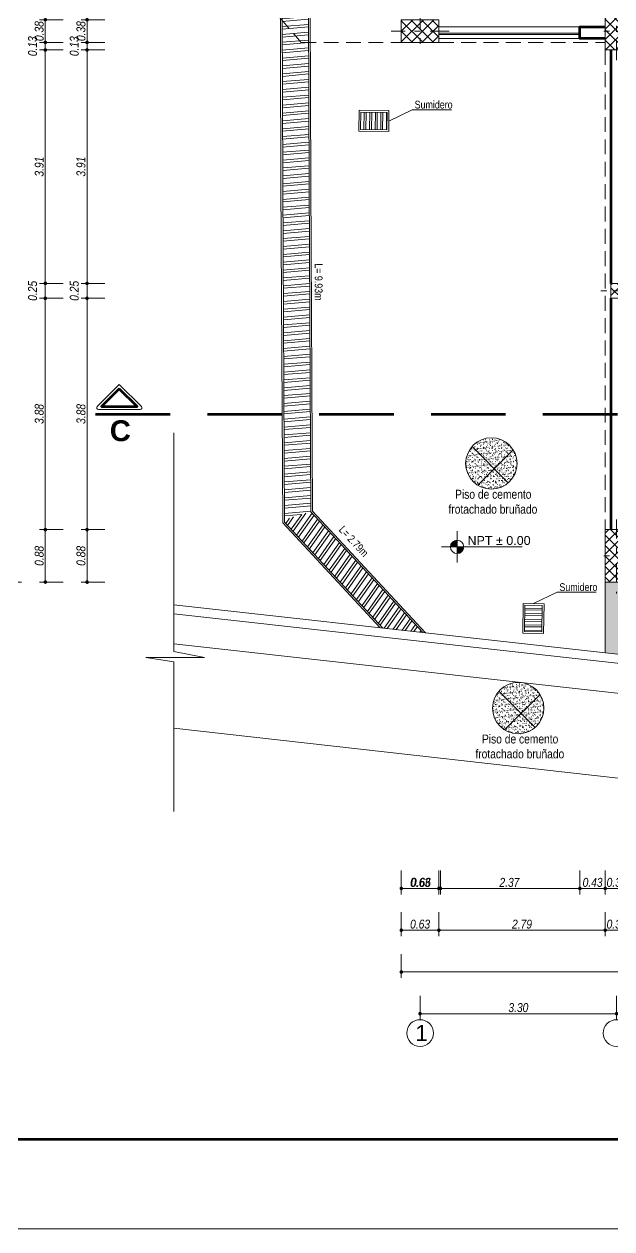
# Model space of a CAD drawing. Header units: inches. Extents: x 140 to 978, y -82 to 38.
# Drawn here: x 606.25 to 616.11, y -22.35 to -2.14 of the extents above; entities that cross this region are included whole.
import ezdxf

# ---------------------------------------------------------------- set-up
doc = ezdxf.new("R2010")
doc.units = ezdxf.units.IN
doc.header["$MEASUREMENT"] = 0
for name, pattern in [('DASHDOT2', [12.7, 6.35, -3.175, 0, -3.175]), ('DASHED', [0.75, 0.5, -0.25]), ('DASHED2', [0.375, 0.25, -0.125])]:
    doc.linetypes.add(name, pattern=pattern)
doc.layers.get('0').update_dxf_attribs({"lineweight": 0})
for name, color, linetype, lineweight in [('UNSAAC CUBIERTAS', 22, 'Continuous', 0), ('UNSAAC- ROTULO', 7, 'Continuous', 60), ('UNSAAC-AREA VERDE', 94, 'Continuous', 0), ('UNSAAC-COLUMNA', 24, 'Continuous', 0), ('UNSAAC-CORTE ESTRUCTURA', 7, 'Continuous', 70), ('UNSAAC-COTA', 48, 'Continuous', 0), ('UNSAAC-EJE COLUMNA', 22, 'DASHDOT2', 0), ('UNSAAC-FACHADA(2DO PLANO)', 7, 'Continuous', 30), ('UNSAAC-LINEA DE CORTE', 7, 'Continuous', 70), ('UNSAAC-LLAMADOS', 88, 'Continuous', 0), ('UNSAAC-MURETE', 146, 'Continuous', 20), ('UNSAAC-MUROS', 7, 'Continuous', 70), ('UNSAAC-PISOS', 253, 'Continuous', 0), ('UNSAAC-PROYECCIONES', 38, 'DASHED2', 0), ('UNSAAC-TEXTOS', 250, 'Continuous', 0), ('UNSAAC-TEXTURAS', 250, 'Continuous', 0), ('UNSAAC-VANOS', 24, 'Continuous', 0)]:
    doc.layers.add(name, color=color, linetype=linetype, lineweight=lineweight)
doc.styles.add('5mm', font='GOTHIC.TTF', dxfattribs={"height": 5})
doc.styles.add('narrow', font='')
doc.styles.get("Standard").update_dxf_attribs({"font": 'arial.ttf'})
doc.styles.get('narrow').set_extended_font_data('Arial Narrow', italic=True)
doc.dimstyles.new('1EN75', dxfattribs={"dimtxt": 0.15, "dimasz": 0.06, "dimexe": 0.1, "dimexo": 0.15, "dimgap": 0.025, "dimtad": 1, "dimzin": 1, "dimdsep": 46, "dimtxsty": 'narrow', "dimblk": 'DOT', "dimcen": 0.1, "dimclrd": 256, "dimclre": 256, "dimclrt": 256, "dimaunit": 1, "dimadec": 3, "dimazin": 0, "dimtfac": 1, "dimtmove": 2, "dimatfit": 3, "dimldrblk": 'ARCHTICK', "dimfxl": 0.3, "dimfxlon": 1, "dimtolj": 1, "dimtzin": 0, "dimlwd": 0, "dimlwe": 0, "dimarcsym": 0})

# ---------------------------------------------------------------- blocks, each defined once
blk = doc.blocks.new('colum2')
at = {"layer": 'UNSAAC-TEXTURAS'}
h = blk.add_hatch(dxfattribs=at)
h.set_pattern_fill('ANSI37', color=256)
h.paths.add_polyline_path([(872.373, 198.546), (872.373, 198.421), (872.498, 198.421), (872.498, 198.546)])
h.paths.add_polyline_path([(872.498, 198.421), (872.623, 198.421), (872.623, 198.546), (872.498, 198.546)])
h.paths.add_polyline_path([(872.498, 198.296), (872.623, 198.296), (872.623, 198.421), (872.498, 198.421)])
h.paths.add_polyline_path([(872.498, 198.421), (872.373, 198.421), (872.373, 198.296), (872.498, 198.296)])
at = {"layer": 'UNSAAC-COLUMNA'}
blk.add_lwpolyline([(872.373, 198.546), (872.623, 198.546), (872.623, 198.296), (872.373, 198.296)], close=True, dxfattribs=at)
at = {"layer": 'UNSAAC-EJE COLUMNA', "ltscale": 0.03}
for p, q in [((872.498, 198.716), (872.498, 198.126)), ((872.793, 198.421), (872.203, 198.421))]:
    blk.add_line(p, q, dxfattribs=at)
blk = doc.blocks.new('c2')
at = {"layer": 'UNSAAC-TEXTURAS'}
h = blk.add_hatch(dxfattribs=at)
h.set_pattern_fill('ANSI37', color=256)
h.set_pattern_definition([(45, (-846.62834, -178.42103), (-0.088388348, 0.088388348), []), (135, (-846.62834, -178.42103), (-0.088388348, -0.088388348), [])])
h.paths.add_polyline_path([(0.315, 0.19), (0.315, 0.38), (0, 0.38), (0, 0.19)])
h.paths.add_polyline_path([(0.63, 0.19), (0.63, 0.38), (0.315, 0.38), (0.315, 0.19)])
h.paths.add_polyline_path([(0.315, 0.19), (0.315, 0), (0.63, 0), (0.63, 0.19)])
h.paths.add_polyline_path([(0.315, 0), (0.315, 0.19), (0, 0.19), (0, 0)])
at = {"layer": 'UNSAAC-COLUMNA'}
blk.add_lwpolyline([(0.63, 0.38), (0, 0.38), (0, 0), (0.63, 0)], close=True, dxfattribs=at)
at = {"layer": 'UNSAAC-EJE COLUMNA', "ltscale": 0.05}
for p, q in [((0.315, 0.55), (0.315, -0.17)), ((0.8, 0.19), (-0.17, 0.19))]:
    blk.add_line(p, q, dxfattribs=at)
blk = doc.blocks.new('cs1')
at = {"layer": 'UNSAAC-TEXTURAS'}
h = blk.add_hatch(dxfattribs=at)
h.set_pattern_fill('ANSI37', color=256)
h.paths.add_polyline_path([(850.008, 169.826), (850.198, 169.826), (850.198, 170.266), (850.008, 170.266)])
h.paths.add_polyline_path([(850.198, 169.826), (850.388, 169.826), (850.388, 170.266), (850.198, 170.266)])
h.paths.add_polyline_path([(850.388, 169.826), (850.198, 169.826), (850.198, 169.386), (850.388, 169.386)])
h.paths.add_polyline_path([(850.198, 169.826), (850.008, 169.826), (850.008, 169.386), (850.198, 169.386)])
at = {"layer": 'UNSAAC-COLUMNA'}
blk.add_lwpolyline([(850.388, 169.386), (850.388, 170.266), (850.008, 170.266), (850.008, 169.386)], close=True, dxfattribs=at)
at = {"layer": 'UNSAAC-EJE COLUMNA', "ltscale": 0.05}
for p, q in [((850.198, 170.436), (850.198, 169.196)), ((850.558, 169.826), (849.828, 169.826))]:
    blk.add_line(p, q, dxfattribs=at)
blk = doc.blocks.new('c')
at = {"layer": 'UNSAAC-TEXTURAS'}
h = blk.add_hatch(dxfattribs=at)
h.set_pattern_fill('ANSI37', color=256)
h.set_pattern_definition([(45, (-855.58834, -178.38853), (-0.088388348, 0.088388348), []), (135, (-855.58834, -178.38853), (-0.088388348, -0.088388348), [])])
h.paths.add_polyline_path([(0.19, 0.635), (0, 0.635), (0, 0.316), (0.19, 0.316)])
h.paths.add_polyline_path([(0.19, 0.316), (0.38, 0.316), (0.38, 0.635), (0.19, 0.635)])
h.paths.add_polyline_path([(0.19, 0), (0.38, 0), (0.38, 0.316), (0.19, 0.316)])
h.paths.add_polyline_path([(0.19, 0.316), (0, 0.316), (0, 0), (0.19, 0)])
at = {"layer": 'UNSAAC-COLUMNA'}
blk.add_lwpolyline([(0, 0), (0, 0.635), (0.38, 0.635), (0.38, 0)], dxfattribs=at)
blk.add_lwpolyline([(0, 0.635), (0.38, 0.635), (0.38, 0), (0, 0)], close=True, dxfattribs=at)
at = {"layer": 'UNSAAC-EJE COLUMNA', "ltscale": 0.05}
for p, q in [((0.19, -0.172), (0.19, 0.805)), ((0.55, 0.316), (-0.17, 0.316))]:
    blk.add_line(p, q, dxfattribs=at)
blk = doc.blocks.new('_Dot')
at = {"color": 0, "linetype": 'ByBlock', "lineweight": -2}
blk.add_line((-0.5, 0), (-1, 0), dxfattribs=at)
at = {"color": 0, "linetype": 'ByBlock', "const_width": 0.5}
blk.add_lwpolyline([(-0.25, 0, 1), (0.25, 0, 1)], format="xyb", close=True, dxfattribs=at)
blk = doc.blocks.new('*D672')
at = {"layer": 'Defpoints', "color": 0, "transparency": 16777216}
for p in [(615.995, -11.219), (616.375, -11.219), (616.375, -16.639)]:
    blk.add_point(p, dxfattribs=at)
at = {"layer": 'UNSAAC-COTA', "lineweight": 0, "transparency": 16777216}
for p, q in [((615.995, -16.339), (615.995, -16.739)), ((616.375, -16.339), (616.375, -16.739)), ((616.055, -16.639), (616.315, -16.639))]:
    blk.add_line(p, q, dxfattribs=at)
at = {"layer": 'UNSAAC-COTA', "lineweight": 0, "transparency": 16777216, "xscale": 0.06, "yscale": 0.06, "zscale": 0.06, "rotation": 180}
blk.add_blockref('_Dot', (615.995, -16.639), dxfattribs=at)
at = {"layer": 'UNSAAC-COTA', "lineweight": 0, "transparency": 16777216, "xscale": 0.06, "yscale": 0.06, "zscale": 0.06}
blk.add_blockref('_Dot', (616.375, -16.639), dxfattribs=at)
at = {"layer": 'UNSAAC-COTA', "transparency": 16777216, "insert": (616.185, -16.538), "char_height": 0.15, "attachment_point": 5, "style": 'narrow'}
blk.add_mtext('\\A1;0.38', dxfattribs=at)
blk = doc.blocks.new('_ArchTick')
at = {"layer": 'UNSAAC-FACHADA(2DO PLANO)', "color": 0, "const_width": 0.15}
blk.add_lwpolyline([(-0.5, -0.5), (0.5, 0.5)], dxfattribs=at)
blk = doc.blocks.new('*D677')
at = {"layer": 'Defpoints', "color": 0, "transparency": 16777216}
for p in [(615.57, -2.104), (615.995, -11.219), (615.57, -16.639)]:
    blk.add_point(p, dxfattribs=at)
at = {"layer": 'UNSAAC-COTA', "lineweight": 0, "transparency": 16777216}
for p, q in [((615.57, -16.339), (615.57, -16.739)), ((615.995, -16.339), (615.995, -16.739)), ((615.935, -16.639), (615.63, -16.639))]:
    blk.add_line(p, q, dxfattribs=at)
at = {"layer": 'UNSAAC-COTA', "lineweight": 0, "transparency": 16777216, "xscale": 0.06, "yscale": 0.06, "zscale": 0.06, "rotation": 180}
blk.add_blockref('_Dot', (615.57, -16.639), dxfattribs=at)
at = {"layer": 'UNSAAC-COTA', "lineweight": 0, "transparency": 16777216, "xscale": 0.06, "yscale": 0.06, "zscale": 0.06}
blk.add_blockref('_Dot', (615.995, -16.639), dxfattribs=at)
at = {"layer": 'UNSAAC-COTA', "transparency": 16777216, "insert": (615.783, -16.538), "char_height": 0.15, "attachment_point": 5, "style": 'narrow'}
blk.add_mtext('\\A1;0.43', dxfattribs=at)
blk = doc.blocks.new('*D678')
at = {"layer": 'Defpoints', "color": 0, "transparency": 16777216}
for p in [(613.205, -2.168), (615.57, -2.104), (613.205, -16.639)]:
    blk.add_point(p, dxfattribs=at)
at = {"layer": 'UNSAAC-COTA', "lineweight": 0, "transparency": 16777216}
for p, q in [((613.205, -16.339), (613.205, -16.739)), ((615.57, -16.339), (615.57, -16.739)), ((615.51, -16.639), (613.265, -16.639))]:
    blk.add_line(p, q, dxfattribs=at)
at = {"layer": 'UNSAAC-COTA', "lineweight": 0, "transparency": 16777216, "xscale": 0.06, "yscale": 0.06, "zscale": 0.06, "rotation": 180}
blk.add_blockref('_Dot', (613.205, -16.639), dxfattribs=at)
at = {"layer": 'UNSAAC-COTA', "lineweight": 0, "transparency": 16777216, "xscale": 0.06, "yscale": 0.06, "zscale": 0.06}
blk.add_blockref('_Dot', (615.57, -16.639), dxfattribs=at)
at = {"layer": 'UNSAAC-COTA', "transparency": 16777216, "insert": (614.388, -16.538), "char_height": 0.15, "attachment_point": 5, "style": 'narrow'}
blk.add_mtext('\\A1;2.37', dxfattribs=at)
blk = doc.blocks.new('*D679')
at = {"layer": 'Defpoints', "color": 0, "transparency": 16777216}
for p in [(612.575, -2.168), (613.205, -2.168), (612.575, -16.639)]:
    blk.add_point(p, dxfattribs=at)
at = {"layer": 'UNSAAC-PROYECCIONES', "lineweight": 0, "transparency": 16777216}
for p, q in [((612.575, -16.339), (612.575, -16.739)), ((613.205, -16.339), (613.205, -16.739)), ((613.145, -16.639), (612.635, -16.639))]:
    blk.add_line(p, q, dxfattribs=at)
at = {"layer": 'UNSAAC-PROYECCIONES', "lineweight": 0, "transparency": 16777216, "xscale": 0.06, "yscale": 0.06, "zscale": 0.06, "rotation": 180}
blk.add_blockref('_Dot', (612.575, -16.639), dxfattribs=at)
at = {"layer": 'UNSAAC-PROYECCIONES', "lineweight": 0, "transparency": 16777216, "xscale": 0.06, "yscale": 0.06, "zscale": 0.06}
blk.add_blockref('_Dot', (613.205, -16.639), dxfattribs=at)
at = {"layer": 'UNSAAC-PROYECCIONES', "transparency": 16777216, "insert": (612.89, -16.538), "char_height": 0.15, "attachment_point": 5, "style": 'narrow'}
blk.add_mtext('\\A1;0.63', dxfattribs=at)
blk = doc.blocks.new('*D680')
at = {"layer": 'Defpoints', "color": 0, "transparency": 16777216}
for p in [(612.575, -2.168), (613.232, -8.784), (613.232, -16.639)]:
    blk.add_point(p, dxfattribs=at)
at = {"layer": 'UNSAAC-COTA', "lineweight": 0, "transparency": 16777216}
for p, q in [((612.575, -16.339), (612.575, -16.739)), ((613.232, -16.339), (613.232, -16.739)), ((612.635, -16.639), (613.172, -16.639))]:
    blk.add_line(p, q, dxfattribs=at)
at = {"layer": 'UNSAAC-COTA', "lineweight": 0, "transparency": 16777216, "xscale": 0.06, "yscale": 0.06, "zscale": 0.06, "rotation": 180}
blk.add_blockref('_Dot', (612.575, -16.639), dxfattribs=at)
at = {"layer": 'UNSAAC-COTA', "lineweight": 0, "transparency": 16777216, "xscale": 0.06, "yscale": 0.06, "zscale": 0.06}
blk.add_blockref('_Dot', (613.232, -16.639), dxfattribs=at)
at = {"layer": 'UNSAAC-COTA', "transparency": 16777216, "insert": (612.904, -16.538), "char_height": 0.15, "attachment_point": 5, "style": 'narrow'}
blk.add_mtext('\\A1;0.66', dxfattribs=at)
blk = doc.blocks.new('*D681')
at = {"layer": 'Defpoints', "color": 0, "transparency": 16777216}
for p in [(612.575, -1.689), (613.205, -1.689), (613.205, -17.339)]:
    blk.add_point(p, dxfattribs=at)
at = {"layer": 'UNSAAC-COTA', "lineweight": 0, "transparency": 16777216}
for p, q in [((612.575, -17.039), (612.575, -17.439)), ((613.205, -17.039), (613.205, -17.439)), ((612.635, -17.339), (613.145, -17.339))]:
    blk.add_line(p, q, dxfattribs=at)
at = {"layer": 'UNSAAC-COTA', "lineweight": 0, "transparency": 16777216, "xscale": 0.06, "yscale": 0.06, "zscale": 0.06, "rotation": 180}
blk.add_blockref('_Dot', (612.575, -17.339), dxfattribs=at)
at = {"layer": 'UNSAAC-COTA', "lineweight": 0, "transparency": 16777216, "xscale": 0.06, "yscale": 0.06, "zscale": 0.06}
blk.add_blockref('_Dot', (613.205, -17.339), dxfattribs=at)
at = {"layer": 'UNSAAC-COTA', "transparency": 16777216, "insert": (612.89, -17.238), "char_height": 0.15, "attachment_point": 5, "style": 'narrow'}
blk.add_mtext('\\A1;0.63', dxfattribs=at)
blk = doc.blocks.new('*D682')
at = {"layer": 'Defpoints', "color": 0, "transparency": 16777216}
for p in [(613.205, -1.689), (615.995, -10.741), (615.995, -17.339)]:
    blk.add_point(p, dxfattribs=at)
at = {"layer": 'UNSAAC-COTA', "lineweight": 0, "transparency": 16777216}
for p, q in [((613.205, -17.039), (613.205, -17.439)), ((615.995, -17.039), (615.995, -17.439)), ((613.265, -17.339), (615.935, -17.339))]:
    blk.add_line(p, q, dxfattribs=at)
at = {"layer": 'UNSAAC-COTA', "lineweight": 0, "transparency": 16777216, "xscale": 0.06, "yscale": 0.06, "zscale": 0.06, "rotation": 180}
blk.add_blockref('_Dot', (613.205, -17.339), dxfattribs=at)
at = {"layer": 'UNSAAC-COTA', "lineweight": 0, "transparency": 16777216, "xscale": 0.06, "yscale": 0.06, "zscale": 0.06}
blk.add_blockref('_Dot', (615.995, -17.339), dxfattribs=at)
at = {"layer": 'UNSAAC-COTA', "transparency": 16777216, "insert": (614.6, -17.238), "char_height": 0.15, "attachment_point": 5, "style": 'narrow'}
blk.add_mtext('\\A1;2.79', dxfattribs=at)
blk = doc.blocks.new('*D683')
at = {"layer": 'Defpoints', "color": 0, "transparency": 16777216}
for p in [(615.995, -10.741), (616.375, -10.741), (616.375, -17.339)]:
    blk.add_point(p, dxfattribs=at)
at = {"layer": 'UNSAAC-COTA', "lineweight": 0, "transparency": 16777216}
for p, q in [((615.995, -17.039), (615.995, -17.439)), ((616.375, -17.039), (616.375, -17.439)), ((616.055, -17.339), (616.315, -17.339))]:
    blk.add_line(p, q, dxfattribs=at)
at = {"layer": 'UNSAAC-COTA', "lineweight": 0, "transparency": 16777216, "xscale": 0.06, "yscale": 0.06, "zscale": 0.06, "rotation": 180}
blk.add_blockref('_Dot', (615.995, -17.339), dxfattribs=at)
at = {"layer": 'UNSAAC-COTA', "lineweight": 0, "transparency": 16777216, "xscale": 0.06, "yscale": 0.06, "zscale": 0.06}
blk.add_blockref('_Dot', (616.375, -17.339), dxfattribs=at)
at = {"layer": 'UNSAAC-COTA', "transparency": 16777216, "insert": (616.185, -17.238), "char_height": 0.15, "attachment_point": 5, "style": 'narrow'}
blk.add_mtext('\\A1;0.38', dxfattribs=at)
blk = doc.blocks.new('*D738')
at = {"layer": 'Defpoints', "color": 0, "transparency": 16777216}
for p in [(612.575, -2.45), (649.885, -11.501), (649.885, -18.039)]:
    blk.add_point(p, dxfattribs=at)
at = {"layer": 'UNSAAC-COTA', "lineweight": 0, "transparency": 16777216}
for p, q in [((612.575, -17.739), (612.575, -18.139)), ((649.885, -17.739), (649.885, -18.139)), ((612.635, -18.039), (649.825, -18.039))]:
    blk.add_line(p, q, dxfattribs=at)
at = {"layer": 'UNSAAC-COTA', "lineweight": 0, "transparency": 16777216, "xscale": 0.06, "yscale": 0.06, "zscale": 0.06, "rotation": 180}
blk.add_blockref('_Dot', (612.575, -18.039), dxfattribs=at)
at = {"layer": 'UNSAAC-COTA', "lineweight": 0, "transparency": 16777216, "xscale": 0.06, "yscale": 0.06, "zscale": 0.06}
blk.add_blockref('_Dot', (649.885, -18.039), dxfattribs=at)
at = {"layer": 'UNSAAC-COTA', "transparency": 16777216, "insert": (631.23, -17.938), "char_height": 0.15, "attachment_point": 5, "style": 'narrow'}
blk.add_mtext('\\A1;37.31', dxfattribs=at)
blk = doc.blocks.new('*D739')
at = {"layer": 'Defpoints', "color": 0, "transparency": 16777216}
for p in [(612.89, -2.62), (616.185, -11.691), (616.185, -18.739)]:
    blk.add_point(p, dxfattribs=at)
at = {"layer": 'UNSAAC-COTA', "lineweight": 0, "transparency": 16777216}
for p, q in [((612.89, -18.439), (612.89, -18.839)), ((616.185, -18.439), (616.185, -18.839)), ((612.95, -18.739), (616.125, -18.739))]:
    blk.add_line(p, q, dxfattribs=at)
at = {"layer": 'UNSAAC-COTA', "lineweight": 0, "transparency": 16777216, "xscale": 0.06, "yscale": 0.06, "zscale": 0.06, "rotation": 180}
blk.add_blockref('_Dot', (612.89, -18.739), dxfattribs=at)
at = {"layer": 'UNSAAC-COTA', "lineweight": 0, "transparency": 16777216, "xscale": 0.06, "yscale": 0.06, "zscale": 0.06}
blk.add_blockref('_Dot', (616.185, -18.739), dxfattribs=at)
at = {"layer": 'UNSAAC-COTA', "transparency": 16777216, "insert": (614.538, -18.638), "char_height": 0.15, "attachment_point": 5, "style": 'narrow'}
blk.add_mtext('\\A1;3.30', dxfattribs=at)
blk = doc.blocks.new('*D768')
at = {"layer": 'Defpoints', "color": 0, "transparency": 16777216}
for p in [(607.305, -10.621), (615.995, -10.621), (615.995, -11.501)]:
    blk.add_point(p, dxfattribs=at)
at = {"layer": 'UNSAAC-COTA', "lineweight": 0, "transparency": 16777216}
for p, q in [((607.605, -10.621), (607.205, -10.621)), ((607.305, -11.441), (607.305, -10.681)), ((607.605, -11.501), (607.205, -11.501))]:
    blk.add_line(p, q, dxfattribs=at)
at = {"layer": 'UNSAAC-COTA', "lineweight": 0, "transparency": 16777216, "xscale": 0.06, "yscale": 0.06, "zscale": 0.06}
for p, rotation in [((607.305, -10.621), 90), ((607.305, -11.501), 270)]:
    blk.add_blockref('_Dot', p, dxfattribs=dict(at, rotation=rotation))
at = {"layer": 'UNSAAC-COTA', "transparency": 16777216, "insert": (607.203, -11.061), "char_height": 0.15, "attachment_point": 5, "rotation": 90, "style": 'narrow'}
blk.add_mtext('\\A1;0.88', dxfattribs=at)
blk = doc.blocks.new('*D769')
at = {"layer": 'Defpoints', "color": 0, "transparency": 16777216}
for p in [(607.305, -6.741), (616.09, -6.741), (615.995, -10.621)]:
    blk.add_point(p, dxfattribs=at)
at = {"layer": 'UNSAAC-COTA', "lineweight": 0, "transparency": 16777216}
for p, q in [((607.605, -6.741), (607.205, -6.741)), ((607.305, -10.561), (607.305, -6.801)), ((607.605, -10.621), (607.205, -10.621))]:
    blk.add_line(p, q, dxfattribs=at)
at = {"layer": 'UNSAAC-COTA', "lineweight": 0, "transparency": 16777216, "xscale": 0.06, "yscale": 0.06, "zscale": 0.06}
for p, rotation in [((607.305, -6.741), 90), ((607.305, -10.621), 270)]:
    blk.add_blockref('_Dot', p, dxfattribs=dict(at, rotation=rotation))
at = {"layer": 'UNSAAC-COTA', "transparency": 16777216, "insert": (607.203, -8.681), "char_height": 0.15, "attachment_point": 5, "rotation": 90, "style": 'narrow'}
blk.add_mtext('\\A1;3.88', dxfattribs=at)
blk = doc.blocks.new('*D770')
at = {"layer": 'Defpoints', "color": 0, "transparency": 16777216}
for p in [(607.305, -6.491), (616.09, -6.491), (616.09, -6.741)]:
    blk.add_point(p, dxfattribs=at)
at = {"layer": 'UNSAAC-COTA', "lineweight": 0, "transparency": 16777216}
for p, q in [((607.605, -6.491), (607.205, -6.491)), ((607.305, -6.681), (607.305, -6.551)), ((607.605, -6.741), (607.205, -6.741))]:
    blk.add_line(p, q, dxfattribs=at)
at = {"layer": 'UNSAAC-COTA', "lineweight": 0, "transparency": 16777216, "xscale": 0.06, "yscale": 0.06, "zscale": 0.06}
for p, rotation in [((607.305, -6.491), 90), ((607.305, -6.741), 270)]:
    blk.add_blockref('_Dot', p, dxfattribs=dict(at, rotation=rotation))
at = {"layer": 'UNSAAC-COTA', "transparency": 16777216, "insert": (607.091, -6.616), "char_height": 0.15, "attachment_point": 5, "rotation": 90, "style": 'narrow'}
blk.add_mtext('\\A1;0.25', dxfattribs=at)
blk = doc.blocks.new('*D771')
at = {"layer": 'Defpoints', "color": 0, "transparency": 16777216}
for p in [(607.305, -2.07), (612.575, -2.07), (612.575, -2.45)]:
    blk.add_point(p, dxfattribs=at)
at = {"layer": 'UNSAAC-COTA', "lineweight": 0, "transparency": 16777216}
for p, q in [((607.605, -2.07), (607.205, -2.07)), ((607.305, -2.39), (607.305, -2.13)), ((607.605, -2.45), (607.205, -2.45))]:
    blk.add_line(p, q, dxfattribs=at)
at = {"layer": 'UNSAAC-COTA', "lineweight": 0, "transparency": 16777216, "xscale": 0.06, "yscale": 0.06, "zscale": 0.06}
for p, rotation in [((607.305, -2.07), 90), ((607.305, -2.45), 270)]:
    blk.add_blockref('_Dot', p, dxfattribs=dict(at, rotation=rotation))
at = {"layer": 'UNSAAC-COTA', "transparency": 16777216, "insert": (607.203, -2.26), "char_height": 0.15, "attachment_point": 5, "rotation": 90, "style": 'narrow'}
blk.add_mtext('\\A1;0.38', dxfattribs=at)
blk = doc.blocks.new('*D710')
at = {"layer": 'Defpoints', "color": 0, "transparency": 16777216}
for p in [(606.605, -10.621), (615.995, -10.621), (615.995, -11.501)]:
    blk.add_point(p, dxfattribs=at)
at = {"layer": 'UNSAAC-COTA', "lineweight": 0, "transparency": 16777216}
for p, q in [((606.905, -10.621), (606.505, -10.621)), ((606.605, -11.441), (606.605, -10.681)), ((606.905, -11.501), (606.505, -11.501))]:
    blk.add_line(p, q, dxfattribs=at)
at = {"layer": 'UNSAAC-COTA', "lineweight": 0, "transparency": 16777216, "xscale": 0.06, "yscale": 0.06, "zscale": 0.06}
for p, rotation in [((606.605, -10.621), 90), ((606.605, -11.501), 270)]:
    blk.add_blockref('_Dot', p, dxfattribs=dict(at, rotation=rotation))
at = {"layer": 'UNSAAC-COTA', "transparency": 16777216, "insert": (606.503, -11.061), "char_height": 0.15, "attachment_point": 5, "rotation": 90, "style": 'narrow'}
blk.add_mtext('\\A1;0.88', dxfattribs=at)
blk = doc.blocks.new('*D711')
at = {"layer": 'Defpoints', "color": 0, "transparency": 16777216}
for p in [(606.605, -6.741), (616.09, -6.741), (615.995, -10.621)]:
    blk.add_point(p, dxfattribs=at)
at = {"layer": 'UNSAAC-COTA', "lineweight": 0, "transparency": 16777216}
for p, q in [((606.905, -6.741), (606.505, -6.741)), ((606.605, -10.561), (606.605, -6.801)), ((606.905, -10.621), (606.505, -10.621))]:
    blk.add_line(p, q, dxfattribs=at)
at = {"layer": 'UNSAAC-COTA', "lineweight": 0, "transparency": 16777216, "xscale": 0.06, "yscale": 0.06, "zscale": 0.06}
for p, rotation in [((606.605, -6.741), 90), ((606.605, -10.621), 270)]:
    blk.add_blockref('_Dot', p, dxfattribs=dict(at, rotation=rotation))
at = {"layer": 'UNSAAC-COTA', "transparency": 16777216, "insert": (606.503, -8.681), "char_height": 0.15, "attachment_point": 5, "rotation": 90, "style": 'narrow'}
blk.add_mtext('\\A1;3.88', dxfattribs=at)
blk = doc.blocks.new('*D712')
at = {"layer": 'Defpoints', "color": 0, "transparency": 16777216}
for p in [(606.605, -6.491), (616.09, -6.491), (616.09, -6.741)]:
    blk.add_point(p, dxfattribs=at)
at = {"layer": 'UNSAAC-COTA', "lineweight": 0, "transparency": 16777216}
for p, q in [((606.905, -6.491), (606.505, -6.491)), ((606.605, -6.681), (606.605, -6.551)), ((606.905, -6.741), (606.505, -6.741))]:
    blk.add_line(p, q, dxfattribs=at)
at = {"layer": 'UNSAAC-COTA', "lineweight": 0, "transparency": 16777216, "xscale": 0.06, "yscale": 0.06, "zscale": 0.06}
for p, rotation in [((606.605, -6.491), 90), ((606.605, -6.741), 270)]:
    blk.add_blockref('_Dot', p, dxfattribs=dict(at, rotation=rotation))
at = {"layer": 'UNSAAC-COTA', "transparency": 16777216, "insert": (606.391, -6.616), "char_height": 0.15, "attachment_point": 5, "rotation": 90, "style": 'narrow'}
blk.add_mtext('\\A1;0.25', dxfattribs=at)
blk = doc.blocks.new('*D713')
at = {"layer": 'Defpoints', "color": 0, "transparency": 16777216}
for p in [(606.605, -2.07), (612.575, -2.07), (612.575, -2.45)]:
    blk.add_point(p, dxfattribs=at)
at = {"layer": 'UNSAAC-COTA', "lineweight": 0, "transparency": 16777216}
for p, q in [((606.905, -2.07), (606.505, -2.07)), ((606.605, -2.39), (606.605, -2.13)), ((606.905, -2.45), (606.505, -2.45))]:
    blk.add_line(p, q, dxfattribs=at)
at = {"layer": 'UNSAAC-COTA', "lineweight": 0, "transparency": 16777216, "xscale": 0.06, "yscale": 0.06, "zscale": 0.06}
for p, rotation in [((606.605, -2.07), 90), ((606.605, -2.45), 270)]:
    blk.add_blockref('_Dot', p, dxfattribs=dict(at, rotation=rotation))
at = {"layer": 'UNSAAC-COTA', "transparency": 16777216, "insert": (606.503, -2.26), "char_height": 0.15, "attachment_point": 5, "rotation": 90, "style": 'narrow'}
blk.add_mtext('\\A1;0.38', dxfattribs=at)
blk = doc.blocks.new('*D724')
at = {"layer": 'Defpoints', "color": 0, "transparency": 16777216}
for p in [(605.905, 22.469), (617.445, 22.469), (615.995, -11.501)]:
    blk.add_point(p, dxfattribs=at)
at = {"layer": 'UNSAAC-COTA', "lineweight": 0, "transparency": 16777216}
for p, q in [((606.205, 22.469), (605.805, 22.469)), ((605.905, -11.441), (605.905, 22.409)), ((606.205, -11.501), (605.805, -11.501))]:
    blk.add_line(p, q, dxfattribs=at)
at = {"layer": 'UNSAAC-COTA', "lineweight": 0, "transparency": 16777216, "xscale": 0.06, "yscale": 0.06, "zscale": 0.06}
for p, rotation in [((605.905, 22.469), 90), ((605.905, -11.501), 270)]:
    blk.add_blockref('_Dot', p, dxfattribs=dict(at, rotation=rotation))
at = {"layer": 'UNSAAC-COTA', "transparency": 16777216, "insert": (605.803, 5.484), "char_height": 0.15, "attachment_point": 5, "rotation": 90, "style": 'narrow'}
blk.add_mtext('\\A1;33.97', dxfattribs=at)
blk = doc.blocks.new('*D782')
at = {"layer": 'Defpoints', "color": 0, "transparency": 16777216}
for p in [(605.205, 2.469), (612.119, 2.469), (612.405, -2.26)]:
    blk.add_point(p, dxfattribs=at)
at = {"layer": 'UNSAAC-COTA', "lineweight": 0, "transparency": 16777216}
for p, q in [((605.505, 2.469), (605.105, 2.469)), ((605.205, -2.2), (605.205, 2.409)), ((605.505, -2.26), (605.105, -2.26))]:
    blk.add_line(p, q, dxfattribs=at)
at = {"layer": 'UNSAAC-COTA', "lineweight": 0, "transparency": 16777216, "xscale": 0.06, "yscale": 0.06, "zscale": 0.06}
for p, rotation in [((605.205, 2.469), 90), ((605.205, -2.26), 270)]:
    blk.add_blockref('_Dot', p, dxfattribs=dict(at, rotation=rotation))
at = {"layer": 'UNSAAC-COTA', "transparency": 16777216, "insert": (605.103, 0.105), "char_height": 0.15, "attachment_point": 5, "rotation": 90, "style": 'narrow'}
blk.add_mtext('\\A1;4.73', dxfattribs=at)
blk = doc.blocks.new('*D822')
at = {"layer": 'Defpoints', "color": 0, "transparency": 16777216}
for p in [(605.206, -6.616), (615.92, -6.616), (615.815, -11.061)]:
    blk.add_point(p, dxfattribs=at)
at = {"layer": 'UNSAAC-COTA', "lineweight": 0, "transparency": 16777216}
for p, q in [((605.506, -6.616), (605.106, -6.616)), ((605.206, -11.001), (605.206, -6.676)), ((605.506, -11.061), (605.106, -11.061))]:
    blk.add_line(p, q, dxfattribs=at)
at = {"layer": 'UNSAAC-COTA', "lineweight": 0, "transparency": 16777216, "xscale": 0.06, "yscale": 0.06, "zscale": 0.06}
for p, rotation in [((605.206, -6.616), 90), ((605.206, -11.061), 270)]:
    blk.add_blockref('_Dot', p, dxfattribs=dict(at, rotation=rotation))
at = {"layer": 'UNSAAC-COTA', "transparency": 16777216, "insert": (605.105, -8.838), "char_height": 0.15, "attachment_point": 5, "rotation": 90, "style": 'narrow'}
blk.add_mtext('\\A1;4.45', dxfattribs=at)
blk = doc.blocks.new('*D823')
at = {"layer": 'Defpoints', "color": 0, "transparency": 16777216}
for p in [(605.206, -2.26), (612.405, -2.26), (615.92, -6.616)]:
    blk.add_point(p, dxfattribs=at)
at = {"layer": 'UNSAAC-COTA', "lineweight": 0, "transparency": 16777216}
for p, q in [((605.506, -2.26), (605.106, -2.26)), ((605.206, -6.556), (605.206, -2.32)), ((605.506, -6.616), (605.106, -6.616))]:
    blk.add_line(p, q, dxfattribs=at)
at = {"layer": 'UNSAAC-COTA', "lineweight": 0, "transparency": 16777216, "xscale": 0.06, "yscale": 0.06, "zscale": 0.06}
for p, rotation in [((605.206, -2.26), 90), ((605.206, -6.616), 270)]:
    blk.add_blockref('_Dot', p, dxfattribs=dict(at, rotation=rotation))
at = {"layer": 'UNSAAC-COTA', "transparency": 16777216, "insert": (605.104, -4.438), "char_height": 0.15, "attachment_point": 5, "rotation": 90, "style": 'narrow'}
blk.add_mtext('\\A1;4.36', dxfattribs=at)
blk = doc.blocks.new('*D824')
at = {"layer": 'Defpoints', "color": 0, "transparency": 16777216}
for p in [(607.305, -2.576), (612.575, -2.45), (615.995, -2.576)]:
    blk.add_point(p, dxfattribs=at)
at = {"layer": 'UNSAAC-PROYECCIONES', "lineweight": 0, "transparency": 16777216}
for p, q in [((607.305, -2.39), (607.305, -2.33)), ((607.605, -2.45), (607.205, -2.45)), ((607.605, -2.576), (607.205, -2.576)), ((607.305, -2.45), (607.305, -2.576)), ((607.305, -2.636), (607.305, -2.696))]:
    blk.add_line(p, q, dxfattribs=at)
at = {"layer": 'UNSAAC-PROYECCIONES', "lineweight": 0, "transparency": 16777216, "xscale": 0.06, "yscale": 0.06, "zscale": 0.06}
for p, rotation in [((607.305, -2.45), 270), ((607.305, -2.576), 90)]:
    blk.add_blockref('_Dot', p, dxfattribs=dict(at, rotation=rotation))
at = {"layer": 'UNSAAC-PROYECCIONES', "transparency": 16777216, "insert": (607.091, -2.513), "char_height": 0.15, "attachment_point": 5, "rotation": 90, "style": 'narrow'}
blk.add_mtext('\\A1;0.13', dxfattribs=at)
blk = doc.blocks.new('*D825')
at = {"layer": 'Defpoints', "color": 0, "transparency": 16777216}
for p in [(615.995, -2.576), (607.305, -6.491), (616.09, -6.491)]:
    blk.add_point(p, dxfattribs=at)
at = {"layer": 'UNSAAC-COTA', "lineweight": 0, "transparency": 16777216}
for p, q in [((607.605, -2.576), (607.205, -2.576)), ((607.305, -2.636), (607.305, -6.431)), ((607.605, -6.491), (607.205, -6.491))]:
    blk.add_line(p, q, dxfattribs=at)
at = {"layer": 'UNSAAC-COTA', "lineweight": 0, "transparency": 16777216, "xscale": 0.06, "yscale": 0.06, "zscale": 0.06}
for p, rotation in [((607.305, -2.576), 90), ((607.305, -6.491), 270)]:
    blk.add_blockref('_Dot', p, dxfattribs=dict(at, rotation=rotation))
at = {"layer": 'UNSAAC-COTA', "transparency": 16777216, "insert": (607.203, -4.533), "char_height": 0.15, "attachment_point": 5, "rotation": 90, "style": 'narrow'}
blk.add_mtext('\\A1;3.91', dxfattribs=at)
blk = doc.blocks.new('*D736')
at = {"layer": 'Defpoints', "color": 0, "transparency": 16777216}
for p in [(606.605, -2.576), (611.875, -2.45), (615.295, -2.576)]:
    blk.add_point(p, dxfattribs=at)
at = {"layer": 'UNSAAC-PROYECCIONES', "lineweight": 0, "transparency": 16777216}
for p, q in [((606.605, -2.39), (606.605, -2.33)), ((606.905, -2.45), (606.505, -2.45)), ((606.905, -2.576), (606.505, -2.576)), ((606.605, -2.45), (606.605, -2.576)), ((606.605, -2.636), (606.605, -2.696))]:
    blk.add_line(p, q, dxfattribs=at)
at = {"layer": 'UNSAAC-PROYECCIONES', "lineweight": 0, "transparency": 16777216, "xscale": 0.06, "yscale": 0.06, "zscale": 0.06}
for p, rotation in [((606.605, -2.45), 270), ((606.605, -2.576), 90)]:
    blk.add_blockref('_Dot', p, dxfattribs=dict(at, rotation=rotation))
at = {"layer": 'UNSAAC-PROYECCIONES', "transparency": 16777216, "insert": (606.391, -2.513), "char_height": 0.15, "attachment_point": 5, "rotation": 90, "style": 'narrow'}
blk.add_mtext('\\A1;0.13', dxfattribs=at)
blk = doc.blocks.new('*D737')
at = {"layer": 'Defpoints', "color": 0, "transparency": 16777216}
for p in [(615.295, -2.576), (606.605, -6.491), (615.39, -6.491)]:
    blk.add_point(p, dxfattribs=at)
at = {"layer": 'UNSAAC-COTA', "lineweight": 0, "transparency": 16777216}
for p, q in [((606.905, -2.576), (606.505, -2.576)), ((606.605, -2.636), (606.605, -6.431)), ((606.905, -6.491), (606.505, -6.491))]:
    blk.add_line(p, q, dxfattribs=at)
at = {"layer": 'UNSAAC-COTA', "lineweight": 0, "transparency": 16777216, "xscale": 0.06, "yscale": 0.06, "zscale": 0.06}
for p, rotation in [((606.605, -2.576), 90), ((606.605, -6.491), 270)]:
    blk.add_blockref('_Dot', p, dxfattribs=dict(at, rotation=rotation))
at = {"layer": 'UNSAAC-COTA', "transparency": 16777216, "insert": (606.503, -4.533), "char_height": 0.15, "attachment_point": 5, "rotation": 90, "style": 'narrow'}
blk.add_mtext('\\A1;3.91', dxfattribs=at)
blk = doc.blocks.new('VIGA')
at = {"layer": 'UNSAAC-PROYECCIONES'}
for p, q in [((1084.952, 83.109), (1087.742, 83.109)), ((1087.742, 82.919), (1087.742, 74.874))]:
    blk.add_line(p, q, dxfattribs=at)
blk.add_lwpolyline([(1084.036, 88.154), (1082.583, 88.154), (1082.027, 87.519), (1082.027, 83.76), (1082.644, 83.044), (1084.322, 83.044)], dxfattribs=at)
blk = doc.blocks.new('npt')
at = {"layer": 'UNSAAC-TEXTOS'}
h = blk.add_hatch(color=0, dxfattribs=at)
h.dxf.hatch_style = 1
h.paths.add_polyline_path([(0.0522, 0), (0, 0), (0, -0.0522, 0.414214)])
h.paths.add_polyline_path([(0, 0.0522, 0.414214), (-0.0522, 0), (0, 0)])
at = {"layer": 'UNSAAC-TEXTOS', "color": 0}
for p, q in [((0, -0.1228), (0, 0.1228)), ((-0.1228, 0), (0.507, 0))]:
    blk.add_line(p, q, dxfattribs=at)
blk.add_circle((0, 0), 0.0522, dxfattribs=at)

msp = doc.modelspace()

# ---------------------------------------------------------------- hatches: boundary and pattern name
at = {"layer": 'UNSAAC-AREA VERDE', "ltscale": 2.5}
h = msp.add_hatch(dxfattribs=at)
h.set_pattern_fill('AR-SAND', color=256, scale=0.25)
h.set_pattern_definition([(37.5, (0, 0), (-0.01574834, 0.48170594), [0, -0.38, 0, -0.425, 0, -0.40625]), (7.5, (0, 0), (0.4424442, 0.7055365), [0, -0.205, 0, -0.3425, 0, -0.13125]), (327.5, (-0.3075, 0), (0.77853547, 0.00141476), [0, -0.125, 0, -0.45, 0, -0.5875]), (317.5, (-0.3075, 0), (0.75153165, 0.2194189), [0, -0.0625, 0, -0.295, 0, -0.3375])])
h.paths.add_polyline_path([(615.995, -12.687), (615.995, -11.501), (616.375, -11.501), (616.375, -10.966), (621.575, -10.966), (621.575, -11.501), (621.955, -11.501), (621.955, -10.966), (627.165, -10.966), (627.165, -11.501), (627.545, -11.501), (627.545, -10.966), (632.745, -10.966), (632.745, -11.501), (633.125, -11.501), (633.125, -10.966), (638.335, -10.966), (638.335, -11.501), (638.715, -11.501), (638.715, -10.966), (643.915, -10.966), (643.915, -11.501), (644.295, -11.501), (644.295, -10.966), (649.505, -10.966), (649.505, -11.501), (649.885, -11.501), (650.093, -11.501), (650.098, -15.871), (649.901, -16.03), (645.042, -16.03), (626.997, -13.836), (624.475, -13.632)])
at = {"layer": 'UNSAAC-PISOS'}
h = msp.add_hatch(dxfattribs=at)
h.set_pattern_fill('ANSI32', color=256, scale=0.35, angle=319.8928)
h.set_pattern_definition([(4.8927622532, (1284285.28454, -8407497.76653), (-0.0111944518371, 0.1307717352797), []), (4.8927622532, (1284285.33186, -8407497.80639), (-0.0111944518371, 0.1307717352797), [])])
h.paths.add_polyline_path([(611.027, -4.813), (611.012, -0.425), (610.572, -0.437), (610.587, -4.815), (610.617, -10.455), (611.057, -10.318)])
h = msp.add_hatch(dxfattribs=at)
h.set_pattern_fill('ANSI32', color=256, scale=0.25, angle=44.2936)
h.set_pattern_definition([(89.2935727992, (-284069.80766, -8500163.75183), (-0.093742874336, 0.0011558595189), []), (89.2935727992, (-284069.77603, -8500163.72097), (-0.093742874336, 0.0011558595189), [])])
h.paths.add_polyline_path([(612.337, -3.624), (612.333, -3.914), (611.893, -3.908), (611.897, -3.618)])
h = msp.add_hatch(dxfattribs=at)
h.set_pattern_fill('ANSI32', color=256, scale=0.35, angle=9.8928)
h.set_pattern_definition([(54.8927622532, (1284285.28454, -8407497.76653), (-0.1073726160662, 0.0754830035114), []), (54.8927622532, (1284285.34549, -8407497.7559), (-0.1073726160662, 0.0754830035114), [])])
h.paths.add_polyline_path([(612.267, -12.272), (612.937, -12.346), (611.055, -10.319), (610.617, -10.455), (610.617, -10.495)])
h = msp.add_hatch(dxfattribs=at)
h.set_pattern_fill('ANSI32', color=256, scale=0.25, angle=314.1611)
h.set_pattern_definition([(359.1610955866, (1284285.284535, -8407497.76653), (0.0013726050927, 0.0937399512228), []), (359.1610955866, (1284285.31532, -8407497.79823), (0.0013726050927, 0.0937399512228), [])])
h.paths.add_polyline_path([(614.937, -11.893), (614.647, -11.889), (614.641, -12.329), (614.931, -12.333)])
at = {"layer": 'UNSAAC-TEXTURAS'}
h = msp.add_hatch(dxfattribs=at)
h.set_pattern_fill('AR-SAND', color=256, scale=0.0375, style=0, double=1)
h.set_pattern_definition([(37.5, (624.74956, 44.79337), (-0.00236225, 0.07225589), [0, -0.057, 0, -0.06375, 0, -0.0609375]), (7.5, (624.74956, 44.79337), (0.06636663, 0.10583048), [0, -0.03075, 0, -0.051375, 0, -0.0196875]), (327.5, (624.703436, 44.79337), (0.11678032, 0.000212215), [0, -0.01875, 0, -0.0675, 0, -0.088125]), (317.5, (624.70344, 44.79337), (0.11272975, 0.03291283), [0, -0.009375, 0, -0.04425, 0, -0.050625])])
h.paths.add_polyline_path([(614.516, -9.511, 1), (613.655, -9.511, 1)])
h = msp.add_hatch(dxfattribs=at)
h.set_pattern_fill('AR-SAND', color=256, scale=0.0375, style=0, double=1)
h.set_pattern_definition([(37.5, (625.199984, 40.68931), (-0.00236225, 0.07225589), [0, -0.057, 0, -0.06375, 0, -0.0609375]), (7.5, (625.19998, 40.68931), (0.06636663, 0.10583048), [0, -0.03075, 0, -0.051375, 0, -0.0196875]), (327.5, (625.15386, 40.68931), (0.11678032, 0.000212215), [0, -0.01875, 0, -0.0675, 0, -0.088125]), (317.5, (625.15386, 40.68931), (0.11272975, 0.03291283), [0, -0.009375, 0, -0.04425, 0, -0.050625])])
h.paths.add_polyline_path([(614.967, -13.615, 1), (614.105, -13.615, 1)])

# ---------------------------------------------------------------- linework, layer by layer
at = {"layer": 'UNSAAC CUBIERTAS', "ltscale": 1.75}
msp.add_lwpolyline([(608.216, -8.557), (607.846, -8.187), (607.477, -8.557, 0.668179), (607.498, -8.608), (608.194, -8.608, 0.668179)], format="xyb", close=True, dxfattribs=at)
at = {"layer": 'UNSAAC- ROTULO', "color": 5, "lineweight": 0, "flags": 128}
msp.add_lwpolyline([(595.395, 31.651), (671.895, 31.651), (671.895, -22.349), (595.395, -22.349)], close=True, dxfattribs=at)
at = {"layer": 'UNSAAC- ROTULO'}
msp.add_lwpolyline([(596.895, 30.151), (670.395, 30.151), (670.395, -20.849), (596.895, -20.849)], close=True, dxfattribs=at)
at = {"layer": 'UNSAAC-CORTE ESTRUCTURA', "ltscale": 2.5}
msp.add_lwpolyline([(607.846, -8.258), (607.546, -8.558), (608.146, -8.558)], close=True, dxfattribs=at)
at = {"layer": 'UNSAAC-LINEA DE CORTE', "linetype": 'DASHED', "ltscale": 2.5}
msp.add_line((607.449, -8.683), (661.12, -8.683), dxfattribs=at)
at = {"layer": 'UNSAAC-LLAMADOS'}
for points in [[(613.416, -3.58), (612.758, -3.58), (612.365, -3.769)], [(615.844, -11.672), (615.186, -11.672), (614.793, -11.861)]]:
    msp.add_lwpolyline(points, dxfattribs=at)
at = {"layer": 'UNSAAC-MURETE'}
for p, q in [((615.57, -2.191), (613.205, -2.191)), ((615.57, -2.386), (613.205, -2.386))]:
    msp.add_line(p, q, dxfattribs=at)
at = {"layer": 'UNSAAC-MUROS'}
for p, q in [((616.09, -2.576), (616.09, -6.491)), ((616.09, -6.741), (616.09, -10.621))]:
    msp.add_line(p, q, dxfattribs=at)
msp.add_lwpolyline([(615.995, -2.386), (615.57, -2.386), (615.57, -2.191), (615.995, -2.191)], dxfattribs=at)
at = {"layer": 'UNSAAC-PISOS', "ltscale": 2.5}
msp.add_line((615.995, -11.501), (615.995, -12.687), dxfattribs=at)
at = {"layer": 'UNSAAC-PISOS'}
for points in [[(612.221, -12.267), (610.588, -10.507), (610.557, -4.815), (610.542, -0.408), (611.042, -0.394), (611.057, -4.813), (611.086, -10.309), (612.982, -12.351)], [(612.267, -12.272), (610.617, -10.495), (610.587, -4.815), (610.572, -0.437), (611.012, -0.425), (611.027, -4.813), (611.057, -10.321), (612.937, -12.346)], [(608.762, -11.881), (624.441, -13.629), (626.997, -13.836), (645.042, -16.03)], [(608.762, -12.032), (624.427, -13.779), (626.982, -13.985), (643.799, -16.03)], [(608.762, -12.535), (624.379, -14.276), (626.932, -14.483), (639.656, -16.03)], [(627.24, -16.03), (608.762, -13.952)]]:
    msp.add_lwpolyline(points, dxfattribs=at)
for points in [[(612.367, -3.594), (612.363, -3.944), (611.863, -3.938), (611.867, -3.588)], [(612.337, -3.624), (612.333, -3.914), (611.893, -3.908), (611.897, -3.618)], [(614.618, -11.859), (614.968, -11.864), (614.961, -12.364), (614.611, -12.359)], [(614.647, -11.889), (614.937, -11.893), (614.931, -12.333), (614.641, -12.329)]]:
    msp.add_lwpolyline(points, close=True, dxfattribs=at)
at = {"layer": 'UNSAAC-PISOS', "ltscale": 2.5}
msp.add_lwpolyline([(608.762, -15.351), (608.762, -12.837), (608.289, -12.763), (609.275, -12.763), (608.762, -12.663), (608.762, -9)], dxfattribs=at)
at = {"layer": 'UNSAAC-PROYECCIONES'}
msp.add_line((613.205, -2.45), (615.995, -2.45), dxfattribs=at)
at = {"layer": 'UNSAAC-TEXTOS'}
for centre in [(612.89, -19.064), (616.185, -19.064)]:
    msp.add_circle(centre, 0.224, dxfattribs=at)
at = {"layer": 'UNSAAC-TEXTURAS'}
for p, q in [((613.761, -9.227), (614.369, -9.835)), ((613.857, -9.876), (614.451, -9.282)), ((614.212, -13.331), (614.82, -13.939)), ((614.307, -13.98), (614.901, -13.386))]:
    msp.add_line(p, q, dxfattribs=at)
for centre in [(614.085, -9.511), (614.536, -13.615)]:
    msp.add_circle(centre, 0.431, dxfattribs=at)
at = {"layer": 'UNSAAC-VANOS', "ltscale": 0.01}
for p, q in [((613.205, -2.292), (615.57, -2.292)), ((613.205, -2.317), (615.57, -2.317))]:
    msp.add_line(p, q, dxfattribs=at)

# ---------------------------------------------------------------- block references
at = {"layer": 'UNSAAC-PROYECCIONES'}
msp.add_blockref('VIGA', (-471.746, -85.495), dxfattribs=at)
at = {"layer": 'UNSAAC-TEXTOS', "xscale": 2.154779168756153, "yscale": 2.154779168756153, "zscale": 2.154779168756153}
msp.add_blockref('npt', (613.511, -10.91), dxfattribs=at)
at = {"layer": 'UNSAAC-TEXTURAS'}
for name, p in [('c', (615.995, -2.576)), ('c2', (612.575, -2.45)), ('colum2', (-256.283, -205.037)), ('cs1', (-234.013, -180.887))]:
    msp.add_blockref(name, p, dxfattribs=at)

# ---------------------------------------------------------------- texts
at = {"layer": 'UNSAAC-CORTE ESTRUCTURA', "insert": (608.039, -8.787), "char_height": 0.35, "width": 0.398, "attachment_point": 3, "rotation": 360}
msp.add_mtext('{\\fSwis721 Ex BT|b1|i0|c0|p34;C}', dxfattribs=at)
at = {"layer": 'UNSAAC-LLAMADOS', "char_height": 0.13, "width": 1.03858, "attachment_point": 1, "style": 'narrow'}
for insert in [(612.798, -3.428), (615.226, -11.52)]:
    msp.add_mtext('{\\fArial Narrow|b0|i0|c0|p34;Sumidero}', dxfattribs=dict(at, insert=insert))
at = {"layer": 'UNSAAC-LLAMADOS', "char_height": 0.13, "width": 1.37333, "attachment_point": 3, "style": 'narrow'}
for s, insert, rotation in [('{\\fArial Narrow|b0|i0|c0|p34;L= 9.93m }', (611.254, -6.779), 269.9905), ('{\\fArial Narrow|b0|i0|c0|p34;L= 2.79m }', (612.038, -11.001), 312.8619)]:
    msp.add_mtext(s, dxfattribs=dict(at, insert=insert, rotation=rotation))
at = {"layer": 'UNSAAC-TEXTOS', "char_height": 0.15, "attachment_point": 1}
for s, insert, width, style in [('\\pi0.13185;{\\fArial Narrow|b0|i0|c0|p34;Piso de cemento \\P\\pi0.02104;frotachado bruñado }', (613.345, -9.953), 1.52397, 'narrow'), ('{\\fArial|b0|i0|c0|p34;NPT ± 0.00}', (613.685, -10.728), 1.06387, '5mm'), ('\\pi0.13185;{\\fArial Narrow|b0|i0|c0|p34;Piso de cemento \\P\\pi0.02104;frotachado bruñado }', (613.796, -14.057), 1.52397, 'narrow')]:
    msp.add_mtext(s, dxfattribs=dict(at, insert=insert, width=width, style=style))
at = {"layer": 'UNSAAC-TEXTOS', "insert": (612.809, -18.928), "char_height": 0.27, "width": 0.42503, "attachment_point": 1}
msp.add_mtext('1', dxfattribs=at)

# ---------------------------------------------------------------- dimensions: what is measured, and where the dimension line sits
at = {"layer": 'UNSAAC-COTA'}
for base, p1, p2, picture, middle in [((605.905, 22.469), (615.995, -11.501), (617.445, 22.469), '*D724', (605.803, 5.484)), ((605.205, 2.469), (612.405, -2.26), (612.119, 2.469), '*D782', (605.103, 0.105)), ((606.605, -2.07), (612.575, -2.45), (612.575, -2.07), '*D713', (606.503, -2.26)), ((607.305, -2.07), (612.575, -2.45), (612.575, -2.07), '*D771', (607.203, -2.26)), ((605.206, -2.26), (615.92, -6.616), (612.405, -2.26), '*D823', (605.104, -4.438)), ((606.6048, -6.4908), (615.2952, -2.5759), (615.3902, -6.4908), '*D737', (606.5032, -4.5333)), ((607.3048, -6.4908), (615.9952, -2.5759), (616.0902, -6.4908), '*D825', (607.2032, -4.5333)), ((606.605, -6.491), (616.09, -6.741), (616.09, -6.491), '*D712', (606.391, -6.616)), ((607.305, -6.491), (616.09, -6.741), (616.09, -6.491), '*D770', (607.091, -6.616)), ((605.20591723, -6.615829492), (615.815240186, -11.060829492), (615.920240186, -6.615829492), '*D822', (605.10463824, -8.838329492)), ((606.605, -6.741), (615.995, -10.621), (616.09, -6.741), '*D711', (606.503, -8.681)), ((607.305, -6.741), (615.995, -10.621), (616.09, -6.741), '*D769', (607.203, -8.681)), ((606.605, -10.621), (615.995, -11.501), (615.995, -10.621), '*D710', (606.503, -11.061)), ((607.305, -10.621), (615.995, -11.501), (615.995, -10.621), '*D768', (607.203, -11.061))]:
    dim = msp.add_linear_dim(base=base, p1=p1, p2=p2, angle=90, dimstyle='1EN75', dxfattribs=at)
    dim.commit()
    dim.dimension.update_dxf_attribs({"geometry": picture, "text_midpoint": middle})
for base, p1, p2, picture, middle in [((613.205, -17.339), (612.575, -1.689), (613.205, -1.689), '*D681', (612.89, -17.238)), ((615.995, -17.339), (613.205, -1.689), (615.995, -10.741), '*D682', (614.6, -17.238)), ((613.232, -16.639), (612.575, -2.168), (613.232, -8.784), '*D680', (612.904, -16.538)), ((613.205240186, -16.639435572), (615.570240186, -2.104178885), (613.205240186, -2.167928885), '*D678', (614.387740186, -16.537849623)), ((615.570240186, -16.639435572), (615.995240186, -11.219144648), (615.570240186, -2.104178885), '*D677', (615.782740186, -16.537849623)), ((649.885, -18.039), (612.575, -2.45), (649.885, -11.501), '*D738', (631.23, -17.938)), ((616.185240186, -18.739435572), (612.890240186, -2.619613729), (616.185240186, -11.690829492), '*D739', (614.537740186, -18.637849623)), ((616.375, -17.339), (615.995, -10.741), (616.375, -10.741), '*D683', (616.185, -17.238)), ((616.375, -16.639), (615.995, -11.219), (616.375, -11.219), '*D672', (616.185, -16.538))]:
    dim = msp.add_linear_dim(base=base, p1=p1, p2=p2, dimstyle='1EN75', dxfattribs=at)
    dim.commit()
    dim.dimension.update_dxf_attribs({"geometry": picture, "text_midpoint": middle})
at = {"layer": 'UNSAAC-PROYECCIONES'}
dim = msp.add_linear_dim(base=(612.575, -16.639), p1=(613.205, -2.168), p2=(612.575, -2.168), dimstyle='1EN75', dxfattribs=at)
dim.commit()
dim.dimension.update_dxf_attribs({"geometry": '*D679', "text_midpoint": (612.89, -16.538)})
for base, p1, p2, picture, middle in [((606.605, -2.576), (611.875, -2.45), (615.295, -2.576), '*D736', (606.391, -2.513)), ((607.305, -2.576), (612.575, -2.45), (615.995, -2.576), '*D824', (607.091, -2.513))]:
    dim = msp.add_linear_dim(base=base, p1=p1, p2=p2, angle=90, dimstyle='1EN75', dxfattribs=at)
    dim.commit()
    dim.dimension.update_dxf_attribs({"geometry": picture, "text_midpoint": middle})

doc.saveas('drawing.dxf')
